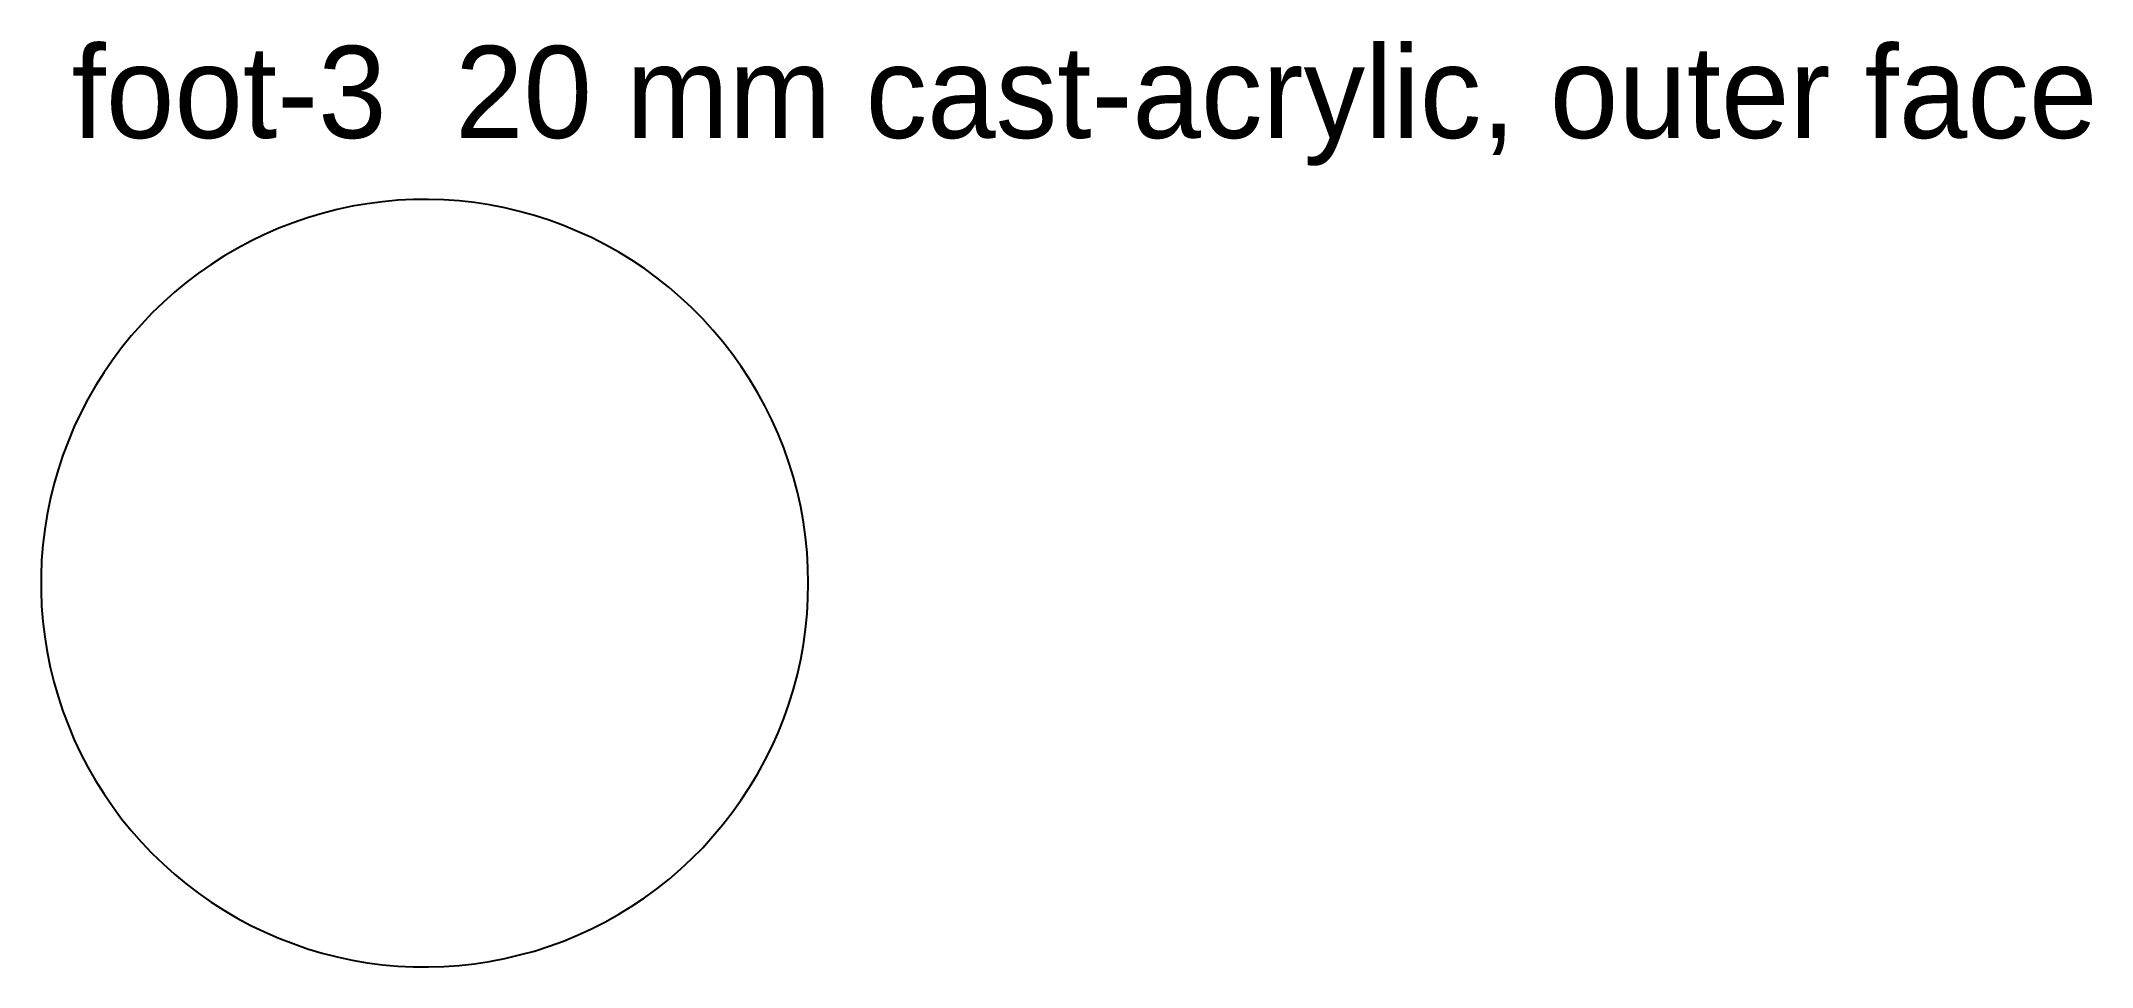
# Model space of a CAD drawing. Header units: millimetres. Extents: x 0 to 134, y 0 to 60.
import ezdxf

# ---------------------------------------------------------------- set-up
doc = ezdxf.new("R2010")
doc.units = ezdxf.units.MM
doc.layers.add('CUT_OUTSIDE', color=1, linetype='Continuous')
doc.layers.add('NOTES', color=7, linetype='Continuous')

msp = doc.modelspace()

# ---------------------------------------------------------------- linework, layer by layer
at = {"layer": 'CUT_OUTSIDE'}
msp.add_lwpolyline([(49.99, 25), (49.97, 26), (49.91, 27), (49.82, 27.99), (49.68, 28.98), (49.5, 29.97), (49.28, 30.94), (49.02, 31.91), (48.72, 32.87), (48.39, 33.81), (48.02, 34.74), (47.61, 35.65), (47.17, 36.55), (46.69, 37.43), (46.17, 38.28), (45.62, 39.12), (45.04, 39.94), (44.43, 40.73), (43.78, 41.49), (43.11, 42.23), (42.41, 42.94), (41.67, 43.62), (40.92, 44.27), (40.13, 44.9), (39.32, 45.49), (38.49, 46.04), (37.64, 46.57), (36.77, 47.05), (35.87, 47.51), (34.96, 47.92), (34.04, 48.31), (33.1, 48.65), (32.15, 48.95), (31.18, 49.22), (30.21, 49.45), (29.23, 49.64), (28.24, 49.79), (27.24, 49.9), (26.25, 49.97), (25.25, 50), (24.24, 49.99), (23.25, 49.94), (22.25, 49.85), (21.26, 49.72), (20.27, 49.55), (19.29, 49.34), (18.32, 49.09), (17.36, 48.81), (16.42, 48.48), (15.49, 48.12), (14.57, 47.72), (13.67, 47.29), (12.78, 46.81), (11.92, 46.31), (11.08, 45.77), (10.26, 45.19), (9.46, 44.59), (8.69, 43.95), (7.95, 43.28), (7.23, 42.59), (6.54, 41.86), (5.88, 41.11), (5.25, 40.33), (4.65, 39.53), (4.09, 38.71), (3.56, 37.86), (3.06, 36.99), (2.6, 36.1), (2.17, 35.2), (1.78, 34.28), (1.43, 33.34), (1.11, 32.39), (0.84, 31.43), (0.6, 30.46), (0.4, 29.48), (0.24, 28.49), (0.12, 27.5), (0.04, 26.5), (0, 25.5), (0, 24.5), (0.04, 23.5), (0.12, 22.5), (0.24, 21.51), (0.4, 20.52), (0.6, 19.54), (0.84, 18.57), (1.11, 17.61), (1.43, 16.66), (1.78, 15.72), (2.17, 14.8), (2.6, 13.89), (3.06, 13.01), (3.56, 12.14), (4.09, 11.29), (4.65, 10.47), (5.25, 9.66), (5.88, 8.89), (6.54, 8.13), (7.23, 7.41), (7.95, 6.71), (8.69, 6.05), (9.46, 5.41), (10.26, 4.8), (11.08, 4.23), (11.92, 3.69), (12.78, 3.18), (13.67, 2.71), (14.57, 2.28), (15.49, 1.88), (16.42, 1.52), (17.36, 1.19), (18.32, 0.91), (19.29, 0.66), (20.27, 0.45), (21.26, 0.28), (22.25, 0.15), (23.25, 0.06), (24.24, 0.01), (25.25, 0), (26.25, 0.03), (27.24, 0.1), (28.24, 0.21), (29.23, 0.36), (30.21, 0.55), (31.18, 0.78), (32.15, 1.04), (33.1, 1.35), (34.04, 1.69), (34.96, 2.07), (35.87, 2.49), (36.77, 2.94), (37.64, 3.43), (38.49, 3.96), (39.32, 4.51), (40.13, 5.1), (40.92, 5.72), (41.67, 6.38), (42.41, 7.06), (43.11, 7.77), (43.78, 8.51), (44.43, 9.27), (45.04, 10.06), (45.62, 10.88), (46.17, 11.71), (46.69, 12.57), (47.17, 13.45), (47.61, 14.35), (48.02, 15.26), (48.39, 16.19), (48.72, 17.13), (49.02, 18.09), (49.28, 19.05), (49.5, 20.03), (49.68, 21.01), (49.82, 22), (49.91, 23), (49.97, 24), (49.99, 25)], close=True, dxfattribs=at)

# ---------------------------------------------------------------- texts
at = {"layer": 'NOTES'}
msp.add_text('foot-3  20 mm cast-acrylic, outer face', height=6, dxfattribs=at).set_placement((2, 54))

doc.saveas('drawing.dxf')
